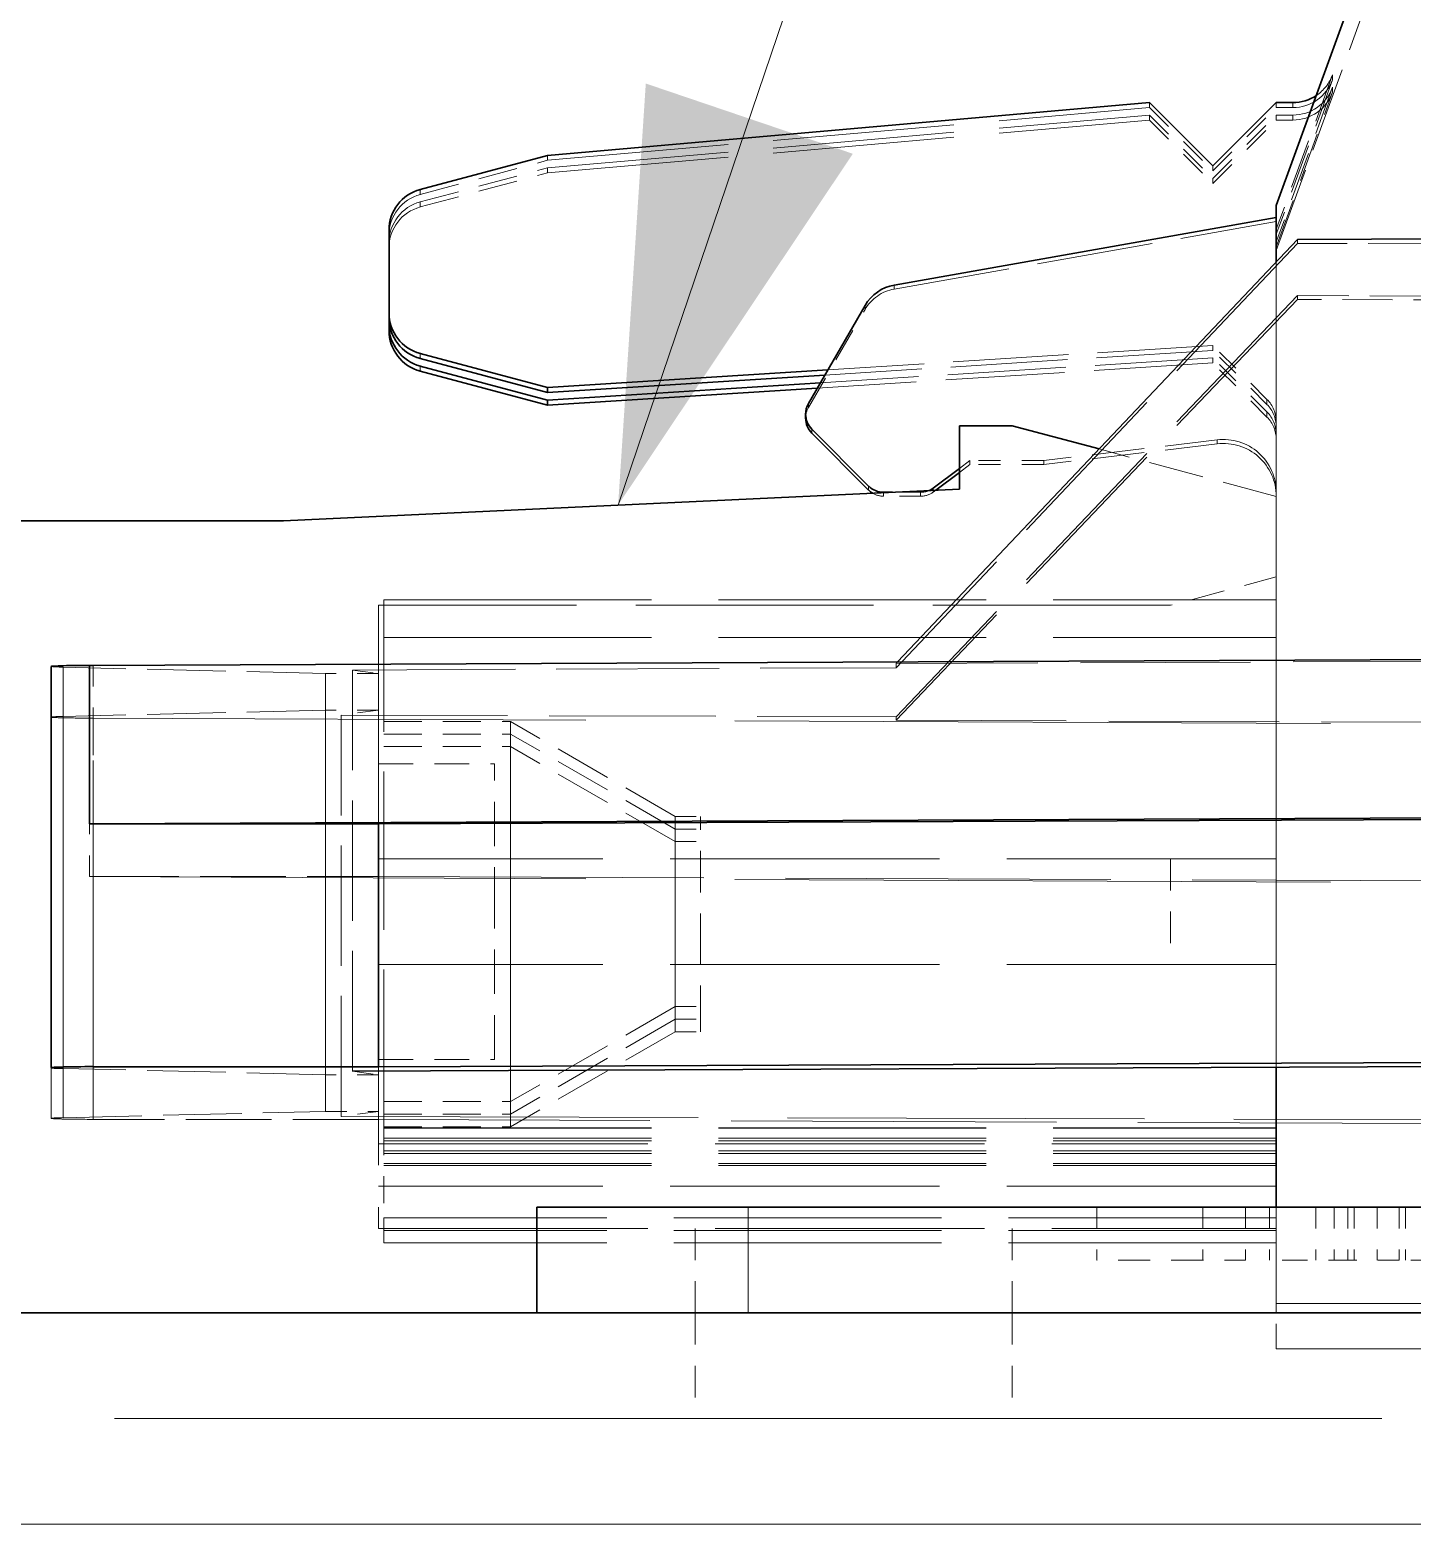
# Model space of a CAD drawing. Extents: x 23 to 587, y 4 to 413.
# Drawn here: x 94.77 to 101.32, y 247.85 to 254.92 of the extents above; entities that cross this region are included whole.
import ezdxf

# ---------------------------------------------------------------- set-up
doc = ezdxf.new("R2010")
doc.units = 0
doc.linetypes.add('DASHED', pattern=[15, 12, -3])
doc.layers.get('0').update_dxf_attribs({"lineweight": 13})

# ---------------------------------------------------------------- blocks, each defined once
blk = doc.blocks.new('BLOCK6908')
at = {"color": 7, "lineweight": 13}
blk.add_line((15.769, 77.149), (23.506, 99.942), dxfattribs=at)
blk.add_solid([(16.031, 81.14), (15.769, 77.149), (17.991, 80.475)], dxfattribs=at)
blk = doc.blocks.new('BLOCK6915')
at = {"color": 7, "lineweight": 35, "ltscale": 0.067474}
blk.add_line((22, 79.986), (22.923, 82.522), dxfattribs=at)
at = {"color": 7, "linetype": 'DASHED', "lineweight": 13, "ltscale": 0.067474}
blk.add_line((22, 79.558), (22.923, 82.094), dxfattribs=at)
at = {"color": 7, "linetype": 'DASHED', "lineweight": 13, "ltscale": 0.038918}
for p, q in [((22.533, 81.223), (22, 79.76)), ((22.533, 81.176), (22, 79.713)), ((22.533, 81.104), (22, 79.641)), ((22, 79.594), (22.533, 81.057))]:
    blk.add_line(p, q, dxfattribs=at)
at = {"color": 7, "linetype": 'DASHED', "lineweight": 13, "ltscale": 0.001188}
for p, q in [((22.533, 81.176), (22.533, 81.223)), ((22.533, 81.057), (22.533, 81.104)), ((20.8, 80.912), (20.8, 80.96)), ((22, 80.912), (22, 80.96)), ((22.157, 80.912), (22.157, 80.96)), ((20.8, 80.794), (20.8, 80.841)), ((22, 80.794), (22, 80.841)), ((22.157, 80.794), (22.157, 80.841)), ((15.1, 80.413), (15.1, 80.46)), ((21.4, 80.313), (21.4, 80.36)), ((15.1, 80.294), (15.1, 80.341)), ((21.4, 80.194), (21.4, 80.241)), ((13.896, 80.09), (13.896, 80.138)), ((13.896, 79.971), (13.896, 80.019)), ((21.4, 78.613), (21.4, 78.661)), ((21.4, 78.494), (21.4, 78.542)), ((21.912, 78.101), (21.912, 78.149)), ((21.912, 77.982), (21.912, 78.03))]:
    blk.add_line(p, q, dxfattribs=at)
at = {"color": 7, "lineweight": 35, "ltscale": 0.143047}
blk.add_line((15.1, 80.46), (20.8, 80.96), dxfattribs=at)
at = {"color": 7, "lineweight": 35, "ltscale": 0.02121}
for p, q in [((20.8, 80.96), (21.4, 80.36)), ((21.4, 80.36), (22, 80.96))]:
    blk.add_line(p, q, dxfattribs=at)
at = {"color": 7, "lineweight": 35, "ltscale": 0.003917}
blk.add_line((22, 80.96), (22.157, 80.96), dxfattribs=at)
at = {"color": 7, "linetype": 'DASHED', "lineweight": 13, "ltscale": 0.143047}
for p, q in [((15.1, 80.413), (20.8, 80.912)), ((15.1, 80.341), (20.8, 80.841)), ((15.1, 80.294), (20.8, 80.794))]:
    blk.add_line(p, q, dxfattribs=at)
at = {"color": 7, "linetype": 'DASHED', "lineweight": 13, "ltscale": 0.02121}
for p, q in [((20.8, 80.912), (21.4, 80.313)), ((20.8, 80.841), (21.4, 80.241)), ((20.8, 80.794), (21.4, 80.194)), ((21.4, 80.313), (22, 80.912)), ((21.4, 80.241), (22, 80.841)), ((21.4, 80.194), (22, 80.794))]:
    blk.add_line(p, q, dxfattribs=at)
at = {"color": 7, "linetype": 'DASHED', "lineweight": 13, "ltscale": 0.003917}
for p, q in [((22, 80.912), (22.157, 80.912)), ((22, 80.841), (22.157, 80.841)), ((22, 80.794), (22.157, 80.794))]:
    blk.add_line(p, q, dxfattribs=at)
at = {"color": 7, "lineweight": 35, "ltscale": 0.031149}
for p, q in [((13.896, 80.138), (15.1, 80.46)), ((15.1, 78.261), (13.896, 78.583)), ((15.1, 78.213), (13.896, 78.536)), ((15.1, 78.142), (13.896, 78.464)), ((15.1, 78.094), (13.896, 78.417))]:
    blk.add_line(p, q, dxfattribs=at)
at = {"color": 7, "linetype": 'DASHED', "lineweight": 13, "ltscale": 0.031149}
for p, q in [((13.896, 80.09), (15.1, 80.413)), ((13.896, 80.019), (15.1, 80.341)), ((13.896, 79.971), (15.1, 80.294))]:
    blk.add_line(p, q, dxfattribs=at)
at = {"color": 7, "lineweight": 35, "ltscale": 0.013359}
blk.add_line((22, 79.452), (22, 79.986), dxfattribs=at)
at = {"color": 7, "lineweight": 35, "ltscale": 0.091802}
blk.add_line((18.384, 79.232), (22, 79.87), dxfattribs=at)
at = {"color": 7, "linetype": 'DASHED', "lineweight": 13, "ltscale": 0.091802}
blk.add_line((18.384, 79.194), (22, 79.832), dxfattribs=at)
at = {"color": 7, "linetype": 'DASHED', "lineweight": 13, "ltscale": 0.000950628}
for p, q in [((22, 79.832), (22, 79.87)), ((18.384, 79.194), (18.384, 79.232)), ((18.107, 79), (18.107, 79.038)), ((17.57, 78.071), (17.57, 78.109)), ((21.441, 77.729), (21.441, 77.767)), ((19.1, 77.532), (19.1, 77.57)), ((19.8, 77.532), (19.8, 77.57)), ((18.633, 77.232), (18.633, 77.27))]:
    blk.add_line(p, q, dxfattribs=at)
at = {"color": 7, "lineweight": 35, "ltscale": 0.019552}
blk.add_line((13.6, 78.969), (13.6, 79.751), dxfattribs=at)
at = {"color": 7, "lineweight": 35, "ltscale": 0.137689}
blk.add_line((22.2, 79.663), (18.414, 75.664), dxfattribs=at)
at = {"color": 7, "lineweight": 35, "ltscale": 0.03931}
blk.add_line((23.772, 79.669), (22.2, 79.663), dxfattribs=at)
at = {"color": 7, "linetype": 'DASHED', "lineweight": 13, "ltscale": 0.000969249}
blk.add_line((22.2, 79.624), (22.2, 79.663), dxfattribs=at)
at = {"color": 7, "linetype": 'DASHED', "lineweight": 13, "ltscale": 0.138204}
blk.add_line((22.2, 79.624), (18.4, 75.609), dxfattribs=at)
at = {"color": 7, "linetype": 'DASHED', "lineweight": 13, "ltscale": 0.05442}
blk.add_line((24.377, 79.633), (22.2, 79.624), dxfattribs=at)
at = {"color": 7, "linetype": 'DASHED', "lineweight": 13, "ltscale": 0.246568}
blk.add_line((22, 69.589), (22, 79.452), dxfattribs=at)
at = {"color": 7, "linetype": 'DASHED', "lineweight": 13, "ltscale": 0.137708}
blk.add_line((22.2, 79.132), (18.4, 75.144), dxfattribs=at)
at = {"color": 7, "linetype": 'DASHED', "lineweight": 13, "ltscale": 0.137642}
blk.add_line((22.2, 79.096), (18.4, 75.112), dxfattribs=at)
at = {"color": 7, "linetype": 'DASHED', "lineweight": 13, "ltscale": 0.000897478}
blk.add_line((22.2, 79.132), (22.2, 79.096), dxfattribs=at)
at = {"color": 7, "linetype": 'DASHED', "lineweight": 13, "ltscale": 0.05535}
blk.add_line((24.414, 79.125), (22.2, 79.132), dxfattribs=at)
at = {"color": 7, "linetype": 'DASHED', "lineweight": 13, "ltscale": 0.03931}
blk.add_line((23.772, 79.09), (22.2, 79.096), dxfattribs=at)
at = {"color": 7, "lineweight": 35, "ltscale": 0.001188}
for p, q in [((13.6, 78.922), (13.6, 78.969)), ((13.6, 78.803), (13.6, 78.851)), ((15.1, 78.213), (15.1, 78.261)), ((15.1, 78.094), (15.1, 78.142))]:
    blk.add_line(p, q, dxfattribs=at)
at = {"color": 7, "lineweight": 35, "ltscale": 0.026815}
blk.add_line((17.57, 78.109), (18.107, 79.038), dxfattribs=at)
at = {"color": 7, "linetype": 'DASHED', "lineweight": 13, "ltscale": 0.026815}
blk.add_line((17.57, 78.071), (18.107, 79), dxfattribs=at)
at = {"color": 7, "lineweight": 35, "ltscale": 0.001782}
blk.add_line((13.6, 78.851), (13.6, 78.922), dxfattribs=at)
at = {"color": 7, "lineweight": 13, "ltscale": 0.001188}
for p, q in [((13.896, 78.536), (13.896, 78.583)), ((13.896, 78.417), (13.896, 78.464))]:
    blk.add_line(p, q, dxfattribs=at)
at = {"color": 7, "linetype": 'DASHED', "lineweight": 13, "ltscale": 0.093092}
blk.add_line((21.4, 78.542), (17.684, 78.306), dxfattribs=at)
at = {"color": 7, "linetype": 'DASHED', "lineweight": 13, "ltscale": 0.092022}
blk.add_line((21.4, 78.613), (17.727, 78.38), dxfattribs=at)
at = {"color": 7, "linetype": 'DASHED', "lineweight": 13, "ltscale": 0.091308}
blk.add_line((21.4, 78.661), (17.755, 78.429), dxfattribs=at)
at = {"color": 7, "linetype": 'DASHED', "lineweight": 13, "ltscale": 0.018104}
for p, q in [((21.912, 78.149), (21.4, 78.661)), ((21.912, 78.101), (21.4, 78.613)), ((21.912, 78.03), (21.4, 78.542)), ((21.912, 77.982), (21.4, 78.494))]:
    blk.add_line(p, q, dxfattribs=at)
at = {"color": 7, "lineweight": 35, "ltscale": 0.066509}
blk.add_line((17.755, 78.429), (15.1, 78.261), dxfattribs=at)
at = {"color": 7, "lineweight": 35, "ltscale": 0.065795}
blk.add_line((17.727, 78.38), (15.1, 78.213), dxfattribs=at)
at = {"color": 7, "linetype": 'DASHED', "lineweight": 13, "ltscale": 0.093806}
blk.add_line((21.4, 78.494), (17.655, 78.257), dxfattribs=at)
at = {"color": 7, "lineweight": 35, "ltscale": 0.064725}
blk.add_line((17.684, 78.306), (15.1, 78.142), dxfattribs=at)
at = {"color": 7, "lineweight": 35, "ltscale": 0.064011}
blk.add_line((17.655, 78.257), (15.1, 78.094), dxfattribs=at)
at = {"color": 7, "lineweight": 35, "ltscale": 0.000950628}
blk.add_line((17.544, 78.009), (17.544, 77.971), dxfattribs=at)
at = {"color": 7, "lineweight": 35, "ltscale": 0.019065}
for p, q in [((18.141, 77.329), (17.602, 77.868)), ((18.141, 77.291), (17.602, 77.83))]:
    blk.add_line(p, q, dxfattribs=at)
at = {"color": 7, "lineweight": 13, "ltscale": 0.000950628}
for p, q in [((17.602, 77.83), (17.602, 77.868)), ((18.141, 77.291), (18.141, 77.329))]:
    blk.add_line(p, q, dxfattribs=at)
at = {"color": 7, "lineweight": 35, "ltscale": 0.0125}
blk.add_line((19.5, 77.9), (19, 77.9), dxfattribs=at)
at = {"color": 7, "lineweight": 35, "ltscale": 0.015}
blk.add_line((19, 77.9), (19, 77.3), dxfattribs=at)
at = {"color": 7, "lineweight": 35, "ltscale": 0.021283}
blk.add_line((20.322, 77.68), (19.5, 77.9), dxfattribs=at)
at = {"color": 7, "linetype": 'DASHED', "lineweight": 13, "ltscale": 0.041307}
for p, q in [((21.441, 77.767), (19.8, 77.57)), ((21.441, 77.729), (19.8, 77.532))]:
    blk.add_line(p, q, dxfattribs=at)
at = {"color": 7, "linetype": 'DASHED', "lineweight": 13, "ltscale": 0.043422}
blk.add_line((22, 77.23), (20.322, 77.68), dxfattribs=at)
at = {"color": 7, "linetype": 'DASHED', "lineweight": 13, "ltscale": 0.003125}
for p, q in [((19.1, 77.57), (19, 77.495)), ((19.1, 77.532), (19, 77.457))]:
    blk.add_line(p, q, dxfattribs=at)
at = {"color": 7, "linetype": 'DASHED', "lineweight": 13, "ltscale": 0.0175}
for p, q in [((19.8, 77.57), (19.1, 77.57)), ((19.8, 77.532), (19.1, 77.532))]:
    blk.add_line(p, q, dxfattribs=at)
at = {"color": 7, "lineweight": 35, "ltscale": 0.007708}
blk.add_line((19, 77.495), (18.753, 77.31), dxfattribs=at)
at = {"color": 7, "lineweight": 35, "ltscale": 0.006991}
blk.add_line((19, 77.457), (18.776, 77.29), dxfattribs=at)
at = {"color": 7, "lineweight": 35, "ltscale": 0.160176}
blk.add_line((19, 77.3), (12.6, 77), dxfattribs=at)
at = {"color": 7, "lineweight": 35, "ltscale": 0.002119}
blk.add_line((18.368, 77.27), (18.283, 77.27), dxfattribs=at)
at = {"color": 7, "lineweight": 13, "ltscale": 9.93092e-05}
blk.add_line((18.283, 77.266), (18.283, 77.27), dxfattribs=at)
at = {"color": 7, "linetype": 'DASHED', "lineweight": 13, "ltscale": 0.000851319}
blk.add_line((18.283, 77.232), (18.283, 77.266), dxfattribs=at)
at = {"color": 7, "linetype": 'DASHED', "lineweight": 13, "ltscale": 0.006644}
blk.add_line((18.633, 77.27), (18.368, 77.27), dxfattribs=at)
at = {"color": 7, "lineweight": 13, "ltscale": 0.000547685}
blk.add_line((18.753, 77.288), (18.753, 77.31), dxfattribs=at)
at = {"color": 7, "linetype": 'DASHED', "lineweight": 13, "ltscale": 0.000716464}
blk.add_line((18.776, 77.29), (18.753, 77.272), dxfattribs=at)
at = {"color": 7, "linetype": 'DASHED', "lineweight": 13, "ltscale": 0.000402943}
blk.add_line((18.753, 77.272), (18.753, 77.288), dxfattribs=at)
at = {"color": 7, "linetype": 'DASHED', "lineweight": 13, "ltscale": 0.008762}
blk.add_line((18.633, 77.232), (18.283, 77.232), dxfattribs=at)
at = {"color": 7, "linetype": 'DASHED', "lineweight": 13, "ltscale": 0.135114}
blk.add_line((22, 71.826), (22, 77.23), dxfattribs=at)
at = {"color": 7, "lineweight": 35, "ltscale": 0.065}
blk.add_line((12.6, 77), (10, 77), dxfattribs=at)
at = {"color": 7, "linetype": 'DASHED', "lineweight": 13, "ltscale": 0.025882}
blk.add_line((22, 76.468), (21, 76.2), dxfattribs=at)
at = {"color": 7, "linetype": 'DASHED', "lineweight": 13, "ltscale": 0.1875}
blk.add_line((21, 76.2), (13.5, 76.2), dxfattribs=at)
at = {"color": 7, "linetype": 'DASHED', "lineweight": 13, "ltscale": 0.06}
blk.add_line((13.5, 76.2), (13.5, 73.8), dxfattribs=at)
at = {"color": 7, "linetype": 'DASHED', "lineweight": 13, "ltscale": 0.21125}
for p, q in [((13.55, 76.251), (22, 76.251)), ((13.55, 75.895), (22, 75.895)), ((13.55, 71.253), (22, 71.253)), ((13.55, 71.248), (22, 71.248)), ((13.55, 71.153), (22, 71.153)), ((13.55, 71.129), (22, 71.129)), ((13.55, 71.034), (22, 71.034)), ((13.55, 71.01), (22, 71.01)), ((13.55, 70.915), (22, 70.915)), ((13.55, 70.896), (22, 70.896)), ((22, 70.4), (13.55, 70.4)), ((22, 70.281), (13.55, 70.281)), ((22, 70.162), (13.55, 70.162))]:
    blk.add_line(p, q, dxfattribs=at)
at = {"color": 7, "linetype": 'DASHED', "lineweight": 13, "ltscale": 0.124965}
blk.add_line((13.55, 71.253), (13.55, 76.251), dxfattribs=at)
at = {"color": 7, "lineweight": 35, "ltscale": 0.464706}
for p, q in [((10.764, 75.63), (29.352, 75.711)), ((10.764, 74.131), (29.352, 74.212))]:
    blk.add_line(p, q, dxfattribs=at)
at = {"color": 7, "lineweight": 35, "ltscale": 0.094973}
blk.add_line((10.4, 71.822), (10.4, 75.621), dxfattribs=at)
at = {"color": 7, "linetype": 'DASHED', "lineweight": 13, "ltscale": 0.094973}
for p, q in [((10.515, 71.815), (10.515, 75.614)), ((13, 71.755), (13, 75.554)), ((13.253, 71.788), (13.253, 75.587)), ((13.5, 71.755), (13.5, 75.554)), ((10.4, 71.342), (10.4, 75.141)), ((10.515, 71.348), (10.515, 75.147)), ((13, 71.408), (13, 75.207)), ((13.147, 71.361), (13.147, 75.16)), ((13.5, 71.408), (13.5, 75.207))]:
    blk.add_line(p, q, dxfattribs=at)
at = {"color": 7, "linetype": 'DASHED', "lineweight": 13, "ltscale": 0.062137}
for p, q in [((13, 75.554), (10.515, 75.614)), ((13, 75.207), (10.515, 75.147)), ((13, 71.755), (10.515, 71.815)), ((10.515, 71.348), (13, 71.408))]:
    blk.add_line(p, q, dxfattribs=at)
at = {"color": 7, "linetype": 'DASHED', "lineweight": 13, "ltscale": 0.000911862}
blk.add_line((10.8, 75.63), (10.764, 75.63), dxfattribs=at)
at = {"color": 7, "lineweight": 35, "ltscale": 0.037489}
blk.add_line((10.764, 75.63), (10.764, 74.131), dxfattribs=at)
at = {"color": 7, "linetype": 'DASHED', "lineweight": 13, "ltscale": 0.037489}
for p, q in [((10.8, 74.131), (10.8, 75.63)), ((10.764, 75.131), (10.764, 73.631)), ((10.8, 73.631), (10.8, 75.131))]:
    blk.add_line(p, q, dxfattribs=at)
at = {"color": 7, "linetype": 'DASHED', "lineweight": 13, "ltscale": 0.0125}
for p, q in [((13.5, 75.554), (13, 75.554)), ((13.5, 75.207), (13, 75.207)), ((13.5, 71.755), (13, 71.755)), ((13, 71.408), (13.5, 71.408)), ((20.302, 70.5), (20.302, 70)), ((21.306, 70.5), (21.306, 70)), ((21.71, 70.5), (21.71, 70)), ((21.935, 70.5), (21.935, 70)), ((22.374, 70.5), (22.374, 70)), ((22.549, 70.5), (22.549, 70)), ((22.678, 70.5), (22.678, 70)), ((22.736, 70.5), (22.736, 70)), ((22.954, 70.5), (22.954, 70)), ((23.163, 70.5), (23.163, 70)), ((23.224, 70.5), (23.224, 70))]:
    blk.add_line(p, q, dxfattribs=at)
at = {"color": 7, "linetype": 'DASHED', "lineweight": 13, "ltscale": 0.128673}
blk.add_line((13.253, 75.587), (18.4, 75.609), dxfattribs=at)
at = {"color": 7, "linetype": 'DASHED', "lineweight": 13, "ltscale": 0.006227}
for p, q in [((13.253, 75.587), (13.5, 75.554)), ((13.253, 71.788), (13.5, 71.755))]:
    blk.add_line(p, q, dxfattribs=at)
at = {"color": 7, "linetype": 'DASHED', "lineweight": 13, "ltscale": 0.134311}
for p, q in [((23.772, 75.67), (18.4, 75.649)), ((18.4, 75.112), (23.772, 75.091))]:
    blk.add_line(p, q, dxfattribs=at)
at = {"color": 7, "linetype": 'DASHED', "lineweight": 13, "ltscale": 0.000491534}
blk.add_line((18.414, 75.664), (18.4, 75.649), dxfattribs=at)
at = {"color": 7, "linetype": 'DASHED', "lineweight": 13, "ltscale": 0.001002}
blk.add_line((18.4, 75.609), (18.4, 75.649), dxfattribs=at)
at = {"color": 7, "linetype": 'DASHED', "lineweight": 13, "ltscale": 0.46999}
for p, q in [((29.563, 75.049), (10.764, 75.131)), ((29.563, 73.549), (10.764, 73.631))]:
    blk.add_line(p, q, dxfattribs=at)
at = {"color": 7, "linetype": 'DASHED', "lineweight": 13, "ltscale": 0.0009108}
for p, q in [((10.764, 75.131), (10.8, 75.131)), ((10.764, 73.631), (10.8, 73.631))]:
    blk.add_line(p, q, dxfattribs=at)
at = {"color": 7, "linetype": 'DASHED', "lineweight": 13, "ltscale": 0.008896}
for p, q in [((13.5, 75.207), (13.147, 75.16)), ((13.5, 71.408), (13.147, 71.361))]:
    blk.add_line(p, q, dxfattribs=at)
at = {"color": 7, "linetype": 'DASHED', "lineweight": 13, "ltscale": 0.131317}
blk.add_line((13.147, 75.16), (18.4, 75.144), dxfattribs=at)
at = {"color": 7, "linetype": 'DASHED', "lineweight": 13, "ltscale": 0.00080556}
blk.add_line((18.4, 75.144), (18.4, 75.112), dxfattribs=at)
at = {"color": 7, "linetype": 'DASHED', "lineweight": 13, "ltscale": 0.03}
for p, q in [((13.55, 75.1), (14.75, 75.1)), ((13.55, 74.981), (14.75, 74.981)), ((13.55, 74.862), (14.75, 74.862)), ((13.55, 71.5), (14.75, 71.5)), ((13.55, 71.381), (14.75, 71.381)), ((13.55, 71.262), (14.75, 71.262))]:
    blk.add_line(p, q, dxfattribs=at)
at = {"color": 7, "linetype": 'DASHED', "lineweight": 13, "ltscale": 0.06563}
for p, q in [((14.75, 72.475), (14.75, 75.1)), ((14.75, 72.356), (14.75, 74.981)), ((14.75, 72.237), (14.75, 74.862)), ((14.75, 71.5), (14.75, 74.125)), ((14.75, 71.381), (14.75, 74.006)), ((14.75, 71.262), (14.75, 73.888))]:
    blk.add_line(p, q, dxfattribs=at)
at = {"color": 7, "linetype": 'DASHED', "lineweight": 13, "ltscale": 0.045}
for p, q in [((16.309, 74.2), (14.75, 75.1)), ((16.309, 74.081), (14.75, 74.981)), ((16.309, 73.962), (14.75, 74.862)), ((16.309, 72.4), (14.75, 71.5)), ((16.309, 72.281), (14.75, 71.381)), ((16.309, 72.162), (14.75, 71.262))]:
    blk.add_line(p, q, dxfattribs=at)
at = {"color": 7, "linetype": 'DASHED', "lineweight": 13, "ltscale": 0.0275}
for p, q in [((13.5, 74.7), (14.6, 74.7)), ((13.5, 74.7), (14.6, 74.7)), ((13.5, 74.7), (14.6, 74.7)), ((13.5, 71.9), (14.6, 71.9)), ((13.5, 71.9), (14.6, 71.9)), ((13.5, 71.9), (14.6, 71.9))]:
    blk.add_line(p, q, dxfattribs=at)
at = {"color": 7, "linetype": 'DASHED', "lineweight": 13, "ltscale": 0.035}
for p, q in [((14.6, 73.3), (14.6, 74.7)), ((14.6, 71.9), (14.6, 73.3))]:
    blk.add_line(p, q, dxfattribs=at)
at = {"color": 7, "lineweight": 35, "ltscale": 0.256812}
for p, q in [((23.772, 74.171), (13.5, 74.131)), ((13.5, 71.831), (23.772, 71.871))]:
    blk.add_line(p, q, dxfattribs=at)
at = {"color": 7, "linetype": 'DASHED', "lineweight": 13, "ltscale": 0.032815}
for p, q in [((16.309, 72.887), (16.309, 74.2)), ((16.55, 72.887), (16.55, 74.2)), ((16.309, 72.769), (16.309, 74.081)), ((16.309, 72.65), (16.309, 73.962)), ((16.309, 72.4), (16.309, 73.713)), ((16.309, 72.281), (16.309, 73.594)), ((16.309, 72.162), (16.309, 73.475))]:
    blk.add_line(p, q, dxfattribs=at)
at = {"color": 7, "linetype": 'DASHED', "lineweight": 13, "ltscale": 0.006029}
for p, q in [((16.309, 74.2), (16.55, 74.2)), ((16.309, 74.081), (16.55, 74.081)), ((16.309, 73.962), (16.55, 73.962)), ((16.309, 72.4), (16.55, 72.4)), ((16.309, 72.281), (16.55, 72.281)), ((16.309, 72.162), (16.55, 72.162))]:
    blk.add_line(p, q, dxfattribs=at)
at = {"color": 7, "lineweight": 35, "ltscale": 0.000911862}
blk.add_line((10.8, 74.131), (10.764, 74.131), dxfattribs=at)
at = {"color": 7, "lineweight": 13, "ltscale": 0.057484}
blk.add_line((10.8, 71.831), (10.8, 74.131), dxfattribs=at)
at = {"color": 7, "lineweight": 35, "ltscale": 0.0675}
for p, q in [((13.5, 74.131), (10.8, 74.131)), ((10.8, 71.831), (13.5, 71.831))]:
    blk.add_line(p, q, dxfattribs=at)
at = {"color": 7, "lineweight": 35, "ltscale": 0.057484}
blk.add_line((13.5, 71.831), (13.5, 74.131), dxfattribs=at)
at = {"color": 7, "linetype": 'DASHED', "lineweight": 13, "ltscale": 0.025}
for p, q in [((13.5, 72.8), (13.5, 73.8)), ((21, 73.8), (21, 72.8)), ((16.5, 69.5), (16.5, 70.5)), ((16.5, 69.5), (16.5, 70.5)), ((17, 69.5), (17, 70.5)), ((19.5, 69.5), (19.5, 70.5)), ((19.5, 69.5), (19.5, 70.5)), ((16.5, 69.5), (16.5, 68.5)), ((16.5, 69.5), (16.5, 68.5)), ((19.5, 69.5), (19.5, 68.5)), ((19.5, 69.5), (19.5, 68.5))]:
    blk.add_line(p, q, dxfattribs=at)
at = {"color": 7, "linetype": 'DASHED', "lineweight": 13, "ltscale": 0.2125}
for p, q in [((22, 73.8), (13.5, 73.8)), ((22, 72.8), (13.5, 72.8)), ((13.5, 71.1), (22, 71.1)), ((22, 70.7), (13.5, 70.7)), ((13.5, 70.3), (22, 70.3)), ((13.5, 70.3), (22, 70.3)), ((13.5, 70.3), (22, 70.3))]:
    blk.add_line(p, q, dxfattribs=at)
at = {"color": 7, "linetype": 'DASHED', "lineweight": 13, "ltscale": 0.0675}
for p, q in [((10.8, 73.631), (13.5, 73.631)), ((13.5, 71.332), (10.8, 71.332))]:
    blk.add_line(p, q, dxfattribs=at)
at = {"color": 7, "linetype": 'DASHED', "lineweight": 13, "ltscale": 0.057484}
for p, q in [((10.8, 71.332), (10.8, 73.631)), ((13.5, 71.332), (13.5, 73.631))]:
    blk.add_line(p, q, dxfattribs=at)
at = {"color": 7, "linetype": 'DASHED', "lineweight": 13, "ltscale": 0.256812}
for p, q in [((13.5, 73.631), (23.772, 73.591)), ((23.772, 71.292), (13.5, 71.332))]:
    blk.add_line(p, q, dxfattribs=at)
at = {"color": 7, "linetype": 'DASHED', "lineweight": 13, "ltscale": 0.012185}
blk.add_line((16.55, 72.4), (16.55, 72.887), dxfattribs=at)
at = {"color": 7, "linetype": 'DASHED', "lineweight": 13, "ltscale": 0.0425}
blk.add_line((13.5, 72.8), (13.5, 71.1), dxfattribs=at)
at = {"color": 7, "linetype": 'DASHED', "lineweight": 13, "ltscale": 0.002949}
blk.add_line((16.55, 72.281), (16.55, 72.399), dxfattribs=at)
at = {"color": 7, "linetype": 'DASHED', "lineweight": 13, "ltscale": 0.002957}
blk.add_line((16.55, 72.162), (16.55, 72.281), dxfattribs=at)
at = {"color": 7, "lineweight": 35, "ltscale": 0.278094}
blk.add_line((24.377, 71.836), (13.253, 71.788), dxfattribs=at)
at = {"color": 7, "lineweight": 35, "ltscale": 0.03314}
blk.add_line((22, 70.5), (22, 71.826), dxfattribs=at)
at = {"color": 7, "linetype": 'DASHED', "lineweight": 13, "ltscale": 0.281668}
blk.add_line((13.147, 71.361), (24.414, 71.327), dxfattribs=at)
at = {"color": 7, "linetype": 'DASHED', "lineweight": 13, "ltscale": 0.000118829}
blk.add_line((13.55, 71.253), (13.55, 71.248), dxfattribs=at)
at = {"color": 7, "linetype": 'DASHED', "lineweight": 13, "ltscale": 0.021203}
blk.add_line((13.55, 71.248), (13.55, 70.4), dxfattribs=at)
at = {"color": 7, "linetype": 'DASHED', "lineweight": 13, "ltscale": 0.01}
for p in [(13.5, 71.1), (13.5, 70.3)]:
    blk.add_line(p, (13.5, 70.7), dxfattribs=at)
at = {"color": 7, "lineweight": 35, "ltscale": 0.05}
for p, q in [((15, 70.5), (17, 70.5)), ((15, 69.5), (17, 69.5))]:
    blk.add_line(p, q, dxfattribs=at)
at = {"color": 7, "lineweight": 35, "ltscale": 0.025}
blk.add_line((15, 69.5), (15, 70.5), dxfattribs=at)
at = {"color": 7, "lineweight": 35}
for p, q in [((63, 70.5), (17, 70.5)), ((68, 69.5), (-68, 69.5)), ((63, 69.5), (17, 69.5))]:
    blk.add_line(p, q, dxfattribs=at)
at = {"color": 7, "lineweight": 13, "ltscale": 0.025}
blk.add_line((17, 69.5), (17, 70.5), dxfattribs=at)
at = {"color": 7, "linetype": 'DASHED', "lineweight": 13, "ltscale": 0.024999}
blk.add_line((22, 69.5), (22, 70.5), dxfattribs=at)
at = {"color": 7, "lineweight": 35, "ltscale": 0.006889}
blk.add_line((22.954, 70.5), (22.678, 70.5), dxfattribs=at)
at = {"color": 7, "lineweight": 35, "ltscale": 0.006753}
blk.add_line((23.224, 70.5), (22.954, 70.5), dxfattribs=at)
at = {"color": 7, "linetype": 'DASHED', "lineweight": 13, "ltscale": 0.002963}
blk.add_line((13.55, 70.4), (13.55, 70.281), dxfattribs=at)
at = {"color": 7, "linetype": 'DASHED', "lineweight": 13, "ltscale": 0.002962}
blk.add_line((13.55, 70.281), (13.55, 70.162), dxfattribs=at)
at = {"color": 7, "linetype": 'DASHED', "lineweight": 13, "ltscale": 0.025102}
blk.add_line((21.306, 70), (20.302, 70), dxfattribs=at)
at = {"color": 7, "linetype": 'DASHED', "lineweight": 13, "ltscale": 0.010096}
blk.add_line((21.71, 70), (21.306, 70), dxfattribs=at)
at = {"color": 7, "linetype": 'DASHED', "lineweight": 13, "ltscale": 0.020021}
blk.add_line((22.736, 70), (21.935, 70), dxfattribs=at)
at = {"color": 7, "linetype": 'DASHED', "lineweight": 13, "ltscale": 0.010675}
blk.add_line((23.163, 70), (22.736, 70), dxfattribs=at)
at = {"color": 7, "linetype": 'DASHED', "lineweight": 13, "ltscale": 0.019475}
blk.add_line((23.942, 70), (23.163, 70), dxfattribs=at)
at = {"color": 7, "lineweight": 35, "ltscale": 0.125}
blk.add_line((10, 69.5), (15, 69.5), dxfattribs=at)
at = {"color": 7, "linetype": 'DASHED', "lineweight": 13, "ltscale": 0.3375}
for p, q in [((35.5, 69.589), (22, 69.589)), ((35.5, 69.161), (22, 69.161))]:
    blk.add_line(p, q, dxfattribs=at)
at = {"color": 7, "linetype": 'DASHED', "lineweight": 13, "ltscale": 0.000891214}
for p, q in [((22, 69.589), (22, 69.553)), ((22, 69.197), (22, 69.161))]:
    blk.add_line(p, q, dxfattribs=at)
at = {"color": 7, "linetype": 'DASHED', "lineweight": 13, "ltscale": 0.008912}
blk.add_line((22, 69.197), (22, 69.553), dxfattribs=at)
at = {"color": 7, "linetype": 'DASHED', "lineweight": 13}
for p, q in [((68, 68.5), (-68, 68.5)), ((68, 67.5), (-68, 67.5)), ((68, 67.5), (-68, 67.5)), ((-68, 67.5), (68, 67.5))]:
    blk.add_line(p, q, dxfattribs=at)
at = {"color": 7, "lineweight": 13}
blk.add_line((68, 67.5), (-68, 67.5), dxfattribs=at)
at = {"color": 7, "linetype": 'DASHED', "lineweight": 13}
for centre, major_axis, ratio, start_param, end_param in [((22.157, 81.36), (-0.4, 0), 0.999718, 2.160647, 2.792527), ((22.157, 81.312), (-0.4, 0), 0.999718, 1.570796, 2.792527), ((22.157, 81.241), (-0.4, 0), 0.999718, 1.570796, 2.792527), ((22.157, 81.194), (-0.4, 0), 0.999718, 1.570796, 2.792527), ((14, 79.704), (-0.4, 0), 0.999718, 4.974188, 6.283185), ((14, 79.633), (-0.4, 0), 0.999718, 4.974188, 6.283185), ((14, 79.585), (-0.4, 0), 0.999718, 4.974188, 6.283185), ((18.453, 78.8), (-0.4, 0), 0.999718, 4.886922, 5.759587), ((21.7, 77.937), (-0.3, 0), 0.999718, 3.141593, 3.926991), ((21.7, 77.889), (-0.3, 0), 0.999718, 3.141593, 3.926991), ((17.744, 77.971), (-0.2, 0), 0.999718, 5.759587, 6.283161), ((21.7, 77.818), (-0.3, 0), 0.999718, 3.141593, 3.926991), ((21.7, 77.77), (-0.3, 0), 0.999718, 3.141593, 3.926991), ((21.5, 77.27), (-0.5, 0), 0.999718, 3.141593, 4.83157), ((21.5, 77.232), (-0.5, 0), 0.999718, 3.141593, 4.83157), ((18.283, 77.432), (-0.2, 0), 0.999718, 1.023782, 1.570796), ((18.633, 77.47), (-0.2, 0), 0.999718, 1.570796, 1.975457), ((18.633, 77.432), (-0.2, 0), 0.999718, 1.570796, 2.214297), ((10.8, 75.621), (0.4, 0), 0.023766, 3.14162, 3.920131), ((10.8, 75.141), (0.4, 0), 0.023766, 2.363055, 3.141565), ((10.8, 75.141), (0.4, 0), 0.023766, 3.141565, 4.712389), ((10.8, 71.342), (0.4, 0), 0.023766, 2.363055, 3.141565), ((10.8, 71.342), (0.4, 0), 0.023766, 3.141565, 4.712389)]:
    blk.add_ellipse(centre, major_axis=major_axis, ratio=ratio, start_param=start_param, end_param=end_param, dxfattribs=at)
at = {"color": 7, "lineweight": 35}
for centre, major_axis, ratio, start_param, end_param in [((22.157, 81.36), (-0.4, 0), 0.999718, 1.570796, 2.160647), ((14, 79.751), (-0.4, 0), 0.999718, 4.974188, 6.283185), ((18.453, 78.838), (-0.4, 0), 0.999718, 4.886922, 5.759587), ((14, 78.969), (-0.4, 0), 0.999718, 6.283185, 7.592182), ((14, 78.922), (-0.4, 0), 0.999718, 6.283185, 7.592182), ((14, 78.851), (-0.4, 0), 0.999718, 6.283185, 7.592182), ((14, 78.803), (-0.4, 0), 0.999718, 6.283185, 7.592182), ((17.744, 78.009), (-0.2, 0), 0.999718, 5.759587, 6.283161), ((17.744, 78.009), (-0.2, 0), 0.999718, 6.283161, 7.068583), ((17.744, 77.971), (-0.2, 0), 0.999718, 6.283161, 7.068583), ((18.283, 77.47), (-0.2, 0), 0.999718, 0.785398, 1.570796), ((18.283, 77.432), (-0.2, 0), 0.999718, 0.785398, 1.023782), ((18.633, 77.47), (-0.2, 0), 0.999718, 1.975457, 2.214297), ((10.8, 75.621), (0.4, 0), 0.023766, 1.570796, 3.14162), ((10.8, 71.822), (0.4, 0), 0.023766, 1.570796, 3.14162), ((10.8, 71.822), (0.4, 0), 0.023766, 3.14162, 3.920131)]:
    blk.add_ellipse(centre, major_axis=major_axis, ratio=ratio, start_param=start_param, end_param=end_param, dxfattribs=at)

msp = doc.modelspace()

# ---------------------------------------------------------------- block references
at = {"lineweight": 0, "xscale": 0.5, "yscale": 0.5, "zscale": 0.5}
for name in ['BLOCK6908', 'BLOCK6915']:
    msp.add_blockref(name, (89.6743, 214.1001), dxfattribs=at)

doc.saveas('drawing.dxf')
